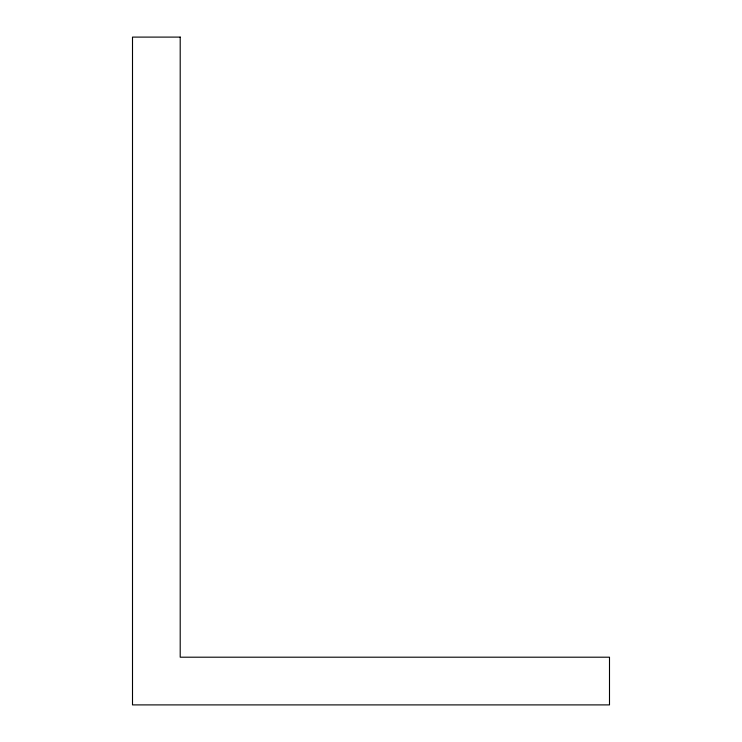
<?xml version="1.0" encoding="UTF-8"?>
<svg xmlns="http://www.w3.org/2000/svg" width="742" height="742" viewBox="0 0 742 742"><rect width="100%" height="100%" fill="white"/><g stroke="black" fill="none" stroke-linecap="round" stroke-linejoin="round"><path stroke-width="1.11" d="M180.204 37.1L132.503 37.1L132.503 704.9L609.497 704.9L609.497 657.199L180.204 657.199L180.204 37.1"/></g></svg>
